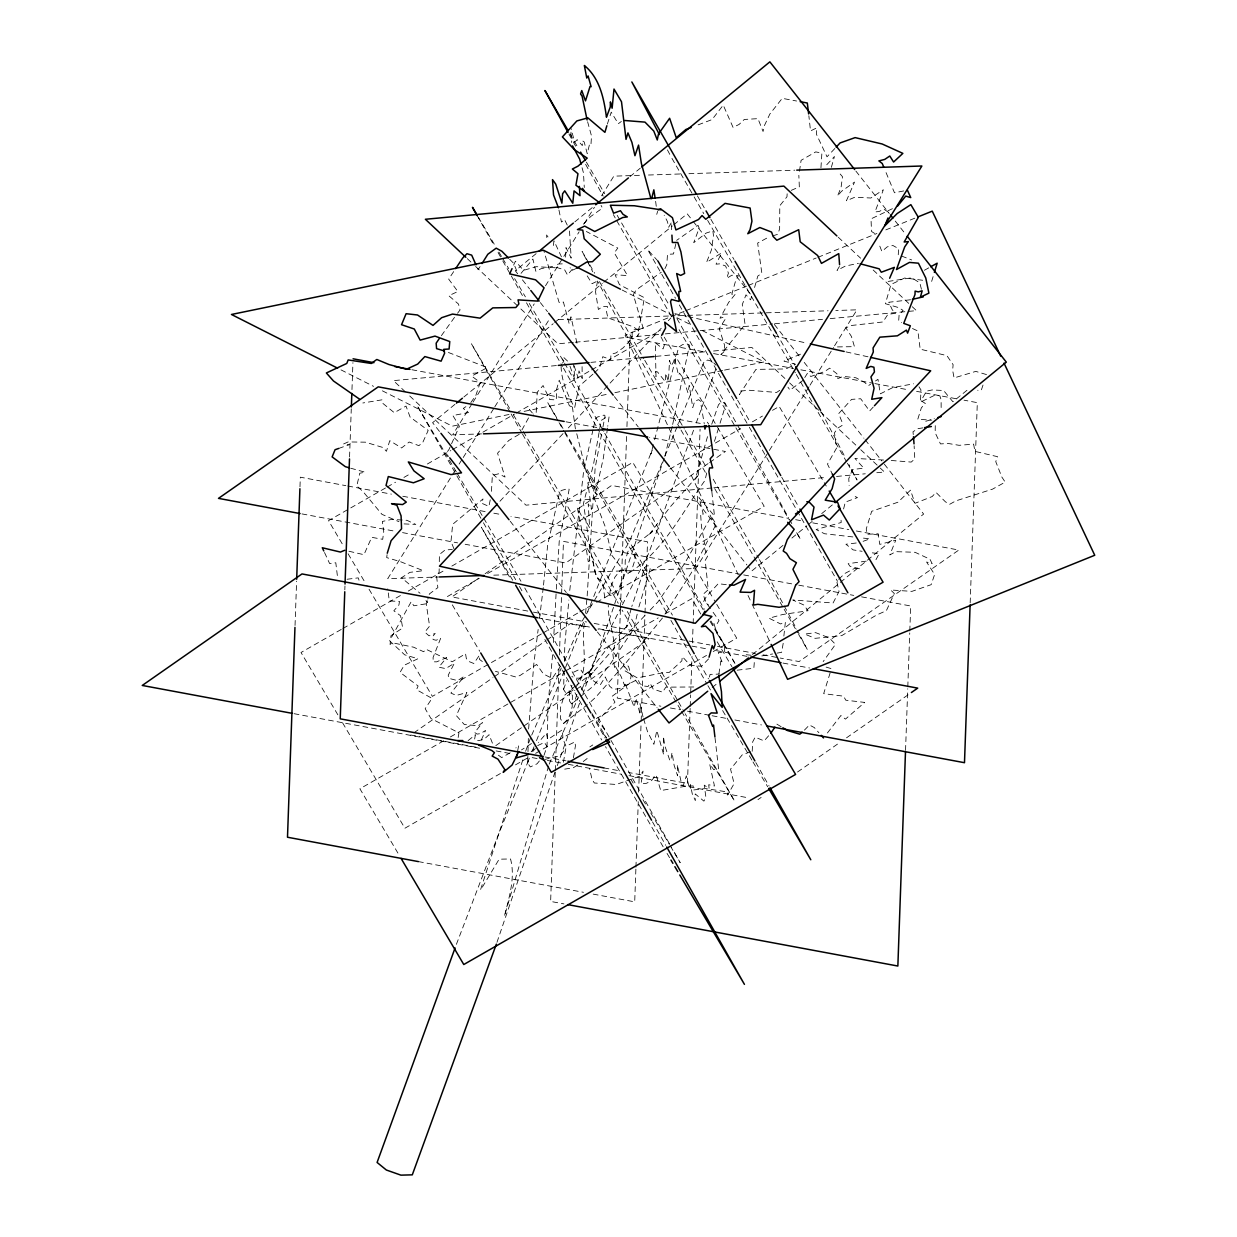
<?xml version="1.0" encoding="UTF-8"?>
<svg xmlns="http://www.w3.org/2000/svg" width="1237" height="1237" viewBox="0 0 1237 1237"><rect width="100%" height="100%" fill="white"/><g stroke="black" fill="none" stroke-linecap="round" stroke-linejoin="round"><path stroke-width="0.75" stroke-dasharray="5 3.75" d="M935.265 425.652L935.172 432.734L940.476 443.913L948.253 443.48L959.123 445.32L973.596 444.098L974.972 451.381L997.47 456.669L995.754 461.633L1001.862 477.065L1005.186 482.105L992.553 489.141L955.737 500.908L949.568 504.356L945.408 501.805L936.007 492.419L932.141 496.563L914.978 503.32L910.478 490.161L897.954 502.207L871.668 511.314L866.24 528.957L867.044 534.276L878.193 533.765L879.754 544.373L895.743 540.229L889.82 554.934L895.758 551.64L915.102 552.305L929.961 559.232L932.141 563.67L926.575 562.015L934.631 574.463L931.167 584.668L911.947 591.363L890.671 589.987L894.336 593.528L886.372 610.661L876.6 615.021L841.686 635.648L815.09 638.338L804.684 634.086L815.631 632.648L829.269 637.859L835.47 644.369L823.162 661.609M439.181 568.804L439.12 572.36L436.445 574.88L437.852 587.652L429.409 593.915L427.847 599.064M439.305 561.675L439.413 554.547L445.057 550.001L452.325 549.46M543.986 755.328L547.032 746.483L548.115 703.946L552.846 652.038M575.282 687.556C591.441 669.65 579.72 642.575 584.9 620.928M539.363 760.971L537.059 763.801L530.302 766.94L527.689 762.92L527.952 753.503M527.998 751.617L528.354 738.412M528.616 728.995L533.827 663.852L538.157 629.432M572.963 690.385L566.221 693.54L563.593 689.519L564.118 670.67M564.366 661.238L564.845 644.276L568.865 600.053M295.04 625.443L296.617 581.158M299.972 486.821L300.328 477.188L345.865 485.662M344.829 589.833L344.968 585.982M349.561 456.979L351.277 408.844M351.973 389.593L352.932 362.642M555.227 772.429L550.635 901.433L563.917 903.891M555.305 770.496L559.078 664.609M559.418 654.976L563.469 541.389L741.829 574.571M620.417 609.532L617.263 698.101L660.898 706.219M620.495 607.599L626.602 436.244M626.943 426.626L630.097 338.057L705.987 352.174M635.88 869.116L634.705 901.85L591.07 893.717M635.942 867.183L638.277 801.731M638.617 792.097L641.091 722.779M641.168 720.862L644.941 614.959M645.003 613.042L647.539 541.806L510.927 516.386M690.138 708.353L687.447 783.438L628.628 772.506M690.2 706.435L690.617 694.869M690.679 692.952L691.978 656.368M692.457 642.884L693.076 625.566M693.153 623.634L700.08 429.177M905.546 750.395L907.742 688.777M907.803 686.86L909.736 632.942M909.798 631.025L910.695 605.991L861.354 596.806M970.179 602.898L977.323 402.659L964.04 400.185M565.618 257.11L565.989 247.57L571.169 258.162L569.515 231.01M752.204 751.276L752.699 741.829L755.158 737.19L764.126 740.917L769.739 734.5M553.434 642.498L556.217 591.116M556.325 589.214L559.232 541.218L569.159 489.311L568.262 488.476L561.521 490.455L559.619 492.094L547.728 544.589L543.445 585.689M491.445 491.336L492.372 475.348L498.727 473.771L505.036 477.049L497.568 453.221L508.701 440.527L519.494 434.156M718.898 673.918L720.924 660.898L722.563 663.171L718.28 652.456L724.774 652.889L724.403 644.663L716.841 633.128L713.811 623.092L717.089 623.742L719.022 620.572L711.491 610.057M787.149 193.792L786.979 196.76L779.789 205.729L779.635 228.783L777.826 234.272L771.563 236.252M820.951 167.675L821.878 153.172L815.771 151.888L801.112 160.3L799.411 171.556M898.248 254.76L898.665 248.73L892.913 245.498L887.192 246.874L881.888 251.451L878.456 242.746M783.856 636.065L785.371 622.273L780.593 623.943L769.089 618.222L782.464 614.542L808.07 610.722L803.741 604.97L792.762 599.976L833.073 602.991L839.042 591.472L836.722 581.189L844.747 573.52L854.69 568.355L860.411 569.005L850.02 566.268L848.165 563.685L867.23 560.995M585.596 613.227L587.003 597.858M587.173 595.925L595.152 467.818L602.589 428.883M609.779 595.198L610.49 587.575L614.882 577.184L620.386 570.133L623.788 570.535L623.092 578.158L618.701 588.549L613.181 595.6L609.779 595.198L596.59 576.999L589.755 547.867L583.508 503.382L593.574 464.061L600.935 421.771L601.507 420.224L607.243 416.73L609.052 416.838L607.754 426.224M543.259 587.56L539.595 617.959M783.191 643.302L781.66 652.301L774.439 653.615M569.747 590.436L583.648 471.173L592.971 429.935M387.073 554.686L386.686 557.593L400.401 561.66L423.301 570.69L409.895 572.36L401.484 577.725L420.023 593.25M607.491 428.095L603.347 458.123L594.348 498.511L605.063 526.266L611.898 555.398L623.788 570.535M553.341 245.514L553.99 240.875L561.428 256.801M563.407 762.239L565.866 748.261L560.021 755.699L545.13 759.379M458.169 737.484L458.958 732.876L430.971 718.527L425.172 708.677L432.022 698.395L416.498 689.674L418.106 686.009L400.061 672.356L404.252 665.228L417.936 658.733L404.669 654.821L389.609 640.812L411.194 601.692L413.854 605.774L428.327 603.455L425.945 600.533M573.411 757.74L575.452 745.772L574.896 741.922L565.958 746.298L562.99 738.876L562.309 729.83L547.883 739.494L546.337 733.232L538.435 742.509M597.579 281.015L595.538 291.777L598.368 309.482L602.651 306.56L607.614 306.621L606.578 311.91L607.877 317.894L633.375 326.831L639.854 331.516L637.596 336.402L644.384 297.715L619.428 284.634L615.098 274.769L627.515 275.573L614.31 252.858L617.789 248.049L586.353 231.489M602.945 427.028L605.063 415.91L604.182 415.075L597.425 417.039L595.523 418.694L593.404 428.064M517.654 750.797L518.69 745.494L515.844 747.937M490.254 499.825L488.924 506.397L481.827 503.304L483.018 498.928L452.68 524.318L450.979 541.389L454.149 549.336M672.263 426.332L664.81 456.391M672.665 424.446L689.519 345.108L686.922 343.84L682.437 344.706L678.665 347.195L653.816 442.815M675.85 243.751L673.469 253.987L667.501 254.343L666.789 264.764L664.145 270.284M637.194 614.201L633.854 628.659L611.032 662.939L593.652 685.808L571.602 703.946L569.391 700.822L569.546 693.122L571.973 685.36M638.88 606.965L650.074 569.376L650.214 567.195L648.714 565.788L646.441 565.958L644.74 567.628L631.798 606.501M706.714 472.936L704.982 480.404C681.695 513.231 663.14 551.81 627.808 573.767L625.056 569.886L625.242 560.346L628.257 550.728L652.672 531.245L648.605 535.312L670.16 506.969L698.75 474.544L695.318 479.167L707.92 435.208M843.588 508.948L845.304 502.129L857.457 497.583L852.618 495.341M653.337 444.671L650.94 453.964L652.146 450.129L587.807 611.341M709.404 677.056L710.084 674.381L719.547 674.072M631.318 608.264L626.061 627.654L628.829 623.927L605.774 650.074L588.379 672.928L591.673 669.665L575.251 682.082M656.739 214.357L657.62 211.341M548.61 766.012L504.402 916.184C508.964 897.846 515.52 877.853 510.541 858.973L499.145 859.189L480.435 890.315M607.352 124.087L611.248 112.15L618.299 123.731L621.361 121.473M427.337 600.795L426.286 604.228L429.61 626.092L424.832 632.107L428.992 635.818L435.208 633.39L432.208 637.148L433.151 639.529L436.135 640.271L440.712 638.168L433.12 657.373L433.105 661.81L436.676 661.841L446.634 657.589L438.81 667.191L445.629 668.598L454.335 663.31L448.242 675.155L448.583 678.278L457.613 680.628L464.076 676.407L450.917 693.107L456.314 695.426L466.875 692.534L456.314 715.604L464.323 724.526L478.286 725.748L482.492 722.624L474.683 732.536L477.111 734.098L480.528 733.634L485.6 730.433L480.497 741.829M931.647 281.402L933.827 274.212M714.46 441.346L719.501 425.033M720.058 423.209L725.098 406.896L725.269 404.205L723.413 402.442L720.599 402.674L718.496 404.731L711.662 424.446M830.135 672.866L823.672 693.663L843.603 696.184L845.783 700.204L864.678 702.415L845.459 719.114L840.882 715.543L825.759 735.103M576.829 694.467L574.88 700.668L571.602 703.946M480.652 889.403L523.251 758.544M525.617 751.276L530.92 736.881M751.694 296.308L750.534 299.833L745.973 294.823L742.262 304.642L745.061 324.388L720.908 354.602L724.526 351.277L724.511 345.061L719.207 328.625L725.346 319.038L723.382 317.244L720.027 318.218L728.701 302.307L735.474 293.973L731.794 294.282L735.489 281.263L738.334 275.619L731.809 275.217L726.722 278.371L728.423 273.083L725.593 265.986L719.687 263.852L716.037 264.192L721.635 252.874L706.543 262.414L711.522 249.704L713.455 235.494L712.883 230.886L706.172 233.066L693.694 242.715L699.183 228.18L698.055 225.35L676.639 240.349M754.585 287.463L757.786 276.098L761.853 273.269L757.647 243.086L768.424 237.241M983.013 385.032L981.281 390.258L977.694 390.273M496.965 942.331L555.351 771.053M831.357 167.304L834.449 156.511L824.615 167.041M664.192 458.216L607.46 625.133L582.998 693.601M527.689 762.92L529.513 757.616M563.593 689.519L566.639 680.675M557.253 765.657L580.431 700.807M693.555 430.229L648.714 553.372L622.381 604.8M696.199 422.977L715.976 368.657M456.391 944.341L497.506 836.923L529.281 758.482M536.487 740.638L584.235 620.325M528.555 417.89L520.483 432.579M532.173 751.354L535.064 744.226M662.104 462.932L629.54 541.373L586.477 613.83M665.058 455.804L704.286 361.328L707.78 360.06L712.667 361.668M549.166 764.172L578.499 697.003M581.591 689.937L597.811 652.811L621.515 606.517M531.694 735.118L561.32 667.995M564.443 660.929L581.591 622.056L585.503 615.469M513.618 265.135L515.396 261.239L523.576 270.346L536.255 266.666L555.011 267.749L558.181 264.007L565.185 263.759M875.982 559.665L879.198 553.635L871.095 552.723M560.717 666.032L552.228 678.402L543.507 674.041L536.642 664.455L520.112 675.448L515.86 676.995L495.434 671.335M839.428 266.481L837.001 270.424L845.35 266.079L858.447 263.311M472.024 403.741L452.649 434.836L481.533 433.893M473.044 402.102L534.245 303.869M545.471 285.855L562.82 258.023M563.84 256.384L579.132 231.829M584.235 223.634L594.44 207.275M601.584 195.802L613.815 176.164L640.781 175.267M455.061 470.601L387.738 578.653L439.723 576.952M459.143 464.045L462.205 459.143M463.226 457.504L493.826 408.38M494.846 406.741L548.903 319.981M809.029 386.779L695.812 568.51L491.707 575.236M810.049 385.14L833.522 347.473M834.542 345.834L856.978 309.822L835.795 310.518M480.064 266.62L478.131 269.712L476.693 266.465M804.761 377.532L807.452 373.28L810.792 376.512L824.847 371.425L829.671 368.131L836.908 373.729L837.805 378.599L843.309 376.373L855.927 377.78L864.91 382.604L868.173 385.82L870.616 384.197M665.537 613.181L691.267 572.947L716.146 524.132L711.213 516.447L684.602 563.515L657.883 601.971L650.013 610.212M453.67 271.614L448.675 279.129L457.86 291.515L448.784 295.705L458.479 304.039L460.04 309.961L455.773 315.667M470.818 402.582L475.828 395.484L480.203 382.527L471.714 376.094L487.301 367.59L446.356 351.679M441.393 335.644L454.706 317.105M521.055 273.331L532.915 259.043L535.837 271.274L541.249 268.615L552.831 266.357L564.675 269.867L567.505 274.97L572.267 269.249M671.15 222.985L668.691 227.221L667.47 221.686L664.192 215.207M662.444 618.005L625.752 663.109L595.6 697.343L588.843 703.497M533.039 751.261L535.358 748.431M873.245 407.05L869.611 411.024L860.689 398.747L851.566 399.381L838.671 413.637L841.84 421.585L842.072 425.482L837.836 428.048L834.48 432.78L836.629 447.98L827.491 464.091L832.269 473.926M499.934 501.263L563.067 433.568M568.324 427.925L661.702 327.759M668.274 320.708L670.902 317.894M834.851 148.502L827.012 156.821L816.466 134.323L816.729 127.89L810.529 130.936L808.859 115.752M708.585 658.888L701.549 666.279L690.107 665.197L682.314 656.6L681.834 660.867L669.14 672.511L662.8 672.773L637.333 677.938L625.149 670.918L623.324 663.697L628.52 666.31L631.133 675.464L630.004 683.118L611.697 696.586L614.944 702.168L597.981 720.506L604.599 729.598L603.254 733.742L606.826 738.195M583.4 224.175L590.729 216.506L602.496 208.094L601.074 205.419M644.755 615.701L619.83 641.771L589.678 676.005L593.466 672.186L576.72 684.942M531.183 751.725L533.858 748.973M804.437 730.108L809.415 725.006L814.286 727.557L818.894 732.737M627.808 573.767L631.875 569.7L634.875 560.083L635.06 550.542L632.323 546.661M575.205 686.102L564.211 695.627L560.593 707.208L560.361 718.697L563.67 723.351L587.374 704.673M563.67 723.351L568.572 718.465L572.19 706.899L572.406 695.41L569.113 690.741M592.94 374.162L579.055 386.331L574.602 407.978L569.376 405.767L559.217 380.223L556.526 389.717L556.294 399.922L549.738 399.566L543.074 385.527L537.245 392.222L536.162 413.344L533.317 414.117M594.255 372.94L599.481 368.069L602.806 356.704L610.753 359.642L610.923 354.37L616.026 352.901L623.154 347.844L632.092 338.443L632.231 330.078L643.209 328.346L633.313 294.653L636.127 289.937L661.3 272.233M510.17 752.807L501.65 757.57L497.042 754.199M536.116 253.647L515.272 270.764L517.654 273.794M574.834 221.887L594.177 206.007M629.911 176.69L640.333 168.139M454.922 404.36L432.594 422.683L439.753 431.79M463.86 397.031L553.186 323.723M554.686 322.501L602.326 283.412M603.811 282.191L672.294 226M673.794 224.778L687.184 213.785L691.962 219.846M782.99 545.378L751.725 571.03L748.138 566.484M791.912 538.049L806.802 525.833M808.302 524.612L812.771 520.947M821.693 513.618L833.614 503.846M712.218 687.525L718.171 682.638M752.421 654.543L923.637 514.051L883.032 462.499M966.963 390.304L952.877 401.731L943.568 390.49L932.126 389.949L926.59 391.139L921.008 400.742L925.307 403.417L921.349 407.839L917.761 419.297L931.801 420.116M802.968 380.377L790.056 390.212L787.954 387.166M468.096 740.623L475.41 734.716L474.56 739.51L478.549 740.685L484.038 739.293L489.079 734.701L493.393 745.571M583.215 761.544L587.065 758.606L587.931 761.915M478.75 578.174L451.861 596.945L531.554 611.774M485.074 573.767L611.604 485.43L788.062 518.272M708.059 463.612L565.726 562.99L465.158 544.265M709.636 462.514L725.454 451.474L649.564 437.341M413.916 732.814L492.991 677.613M494.568 676.515L545.177 641.183M546.769 640.07L570.489 623.51L589.461 627.051M495.805 745.633L522.694 726.861M524.272 725.763L574.88 690.432M576.473 689.334L649.209 638.539L597.981 629.014M757.972 799.628L761.142 797.432M797.509 772.027L840.217 742.215M846.541 737.809L909.798 693.648M779.758 390.304L776.65 392.438L748.694 390.227L740.159 391.124L739.309 394.742L755.962 369.384L785.866 368.951L795.53 364.281L783.98 361.065L802.272 353.457M465.885 406.664L463.272 408.457L468.498 412.555L452.866 415.539L459.406 426.317L449 449.448L446.093 453.531L448.536 456.407M875.502 380.95L877.945 379.311L880.357 393.814L892.65 387.629L913.586 383.81M531.477 743.53L521.488 749.9M589.863 746.901L592.786 744.952M577.586 765.084L573.35 767.729L562.387 769.522M385.48 487.997L328.516 520.638L343.206 545.502M387.166 487.038L395.546 482.229M403.927 477.436L410.622 473.601M427.383 463.999L450.84 450.546M452.51 449.588L514.515 414.07M516.2 413.112L589.925 370.868M591.611 369.909L660.311 330.542M341.242 629.447L301.024 652.487L338.258 715.496M342.912 628.489L401.561 594.889M408.272 591.054L443.464 570.891M451.845 566.082L632.818 462.406L713.177 598.352M447.407 596.559L479.245 578.328M487.625 573.52L740.669 428.543M752.39 421.832L762.456 416.065M772.506 410.313L779.202 406.463L826.239 486.048M541.311 633.978L432.378 696.369L366.724 585.302M542.981 633.004L578.174 612.856M579.844 611.882L594.935 603.254M596.605 602.295L764.188 506.289L716.177 425.049M443.696 740.777L359.905 788.773L399.103 855.092M450.407 736.927L509.056 703.327M510.726 702.369L564.35 671.645M566.036 670.686L658.208 617.881M664.903 614.047L691.715 598.677L702.492 616.923M500.413 773.512L404.886 828.233L342.17 722.13M515.489 764.868L528.895 757.183M535.606 753.348L706.528 655.424M713.239 651.574L736.695 638.137L714.166 600.007M924.348 270.284L929.157 267.625M596.203 281.68L592.09 283.66L586.307 274.475M892.449 208.666L871.003 218.887L871.528 231.458L876.059 234.334M573.581 672.201L580.323 669.047L582.952 673.067M537.662 745.602L544.419 742.463L547.032 746.483M576.859 268.166L571.525 270.64L570.164 267.749M791.216 190.374L799.334 186.849L798.839 175.314M684.046 311.415L625.118 335.212L738.133 574.525M685.839 310.688L746.545 286.164M748.323 285.438L816.173 258.023M817.966 257.311L876.894 233.499M885.816 229.896L916.169 217.635M698.101 124.86L712.033 119.587L723.243 105.114L733.077 127.426L739.138 124.396L744.287 119.463L757.956 118.644L763.059 131.478L764.481 125.432L769.862 114.02L782.232 98.341L796.566 101.017M863.086 541.327L869.92 538.853L860.457 537.786M338.675 448.443L349.514 444.624L343.592 443.959L348.138 441.934L365.441 442.181L383.068 447.547L386.423 451.304L389.779 440.681L401.577 447.949L409.2 442.011L418.833 445.645L422.667 442.676L428.188 430.414L410.112 417.085L406.014 406.076L394.278 412.679L382.96 403.478L381.955 399.829L362.858 402.984M750.565 751.849L742.355 754.725L730.557 769.105L734.098 783.639L727.572 795.082L727.371 791.943L705.507 788.557L693.199 790.01L693.215 785.928L686.69 786.052L660.744 790.567L656.105 774.965L651.435 780.702L646.487 783.299L641.029 783.717L643.07 771.099L639.668 776.217L616.304 784.474L594.332 782.99L591.997 779.295L589.601 768.734M925.771 421.291L934.352 418.663M347.071 579.256L358.282 577.865L359.24 580.911M910.556 299.756L888.784 302.261L892.279 309.822L895.619 313.255L887.872 314.414L882.94 321.96L851.52 325.47L845.861 327.836L851.412 336.418L854.442 346.638L837.325 346.917M509.01 414.488L452.294 426.177L380.393 389.81M524.132 411.38L607.321 394.247M614.882 392.686L722.655 370.481M724.542 370.095L764.234 361.915L700.9 329.877M903.721 190.946L894.475 192.771L885.135 170.397M761.822 655.935L772.63 653.956M922.941 427.863L917.869 428.667L912.999 431.759L913.323 435.068M888.151 281.433L911.808 277.784L919.833 282.902L921.58 289.875M856.236 542.997L845.922 544.249L853.143 549.893L862.112 551.315M737.159 670.191L753.843 668.212L754.292 662.661L751.493 660.001M573.303 342.386L557.964 343.809L518.891 307.101M575.22 342.216L663.403 334.052M665.32 333.882L772.661 323.939M774.578 323.769L822.512 319.332M830.182 318.62L916.447 310.642L912.257 306.714M556.372 365.564L393.428 380.64L405.983 392.438M590.869 362.379L638.802 357.941M656.043 356.349L705.894 351.725M713.563 351.014L751.895 347.473L788.185 381.553M711.94 487.966L526.003 505.175L407.375 393.753M713.857 487.795L826.965 477.327M836.552 476.446L865.297 473.786M876.801 472.72L884.47 472.008L880.28 468.081M648.482 175.02L681.216 173.938M688.916 173.69L794.803 170.196M558.536 319.656L670.207 315.976M677.907 315.729L685.623 315.466M687.54 315.404L828.094 310.781M693.756 686.983L665.862 687.153L662.522 692.163L653.182 689.086L650.136 683.35L648.064 686.489L643.828 686.009L639.761 683.535L637.952 679.268L619.428 688.653L613.336 689.303L609.64 686.21L605.249 676.933L600.131 685.128L591.224 679.422L589.523 671.088L579.55 678.108L574.927 678.263L571.803 676.392M404.066 523.9L415.833 524.442L406.927 520.313L391.712 519.385L382.372 521.457L383.733 531.74L382.697 539.317L371.703 537.322L363.956 554.702L348.231 551.083M883.589 460.025L854.906 458.386L863.797 468.174L852.463 469.503L848.768 478.642L849.139 485.553M891.243 460.473L911.205 462.081L914.777 458.942L914.128 445.784M852.881 536.935L824.507 533.735L816.126 529.529L841.206 522.509L841.005 519.184M751.184 655.27L745.896 654.667L750.086 658.672M726.274 584.653L718.218 583.694L706.281 596.667L703.652 601.429L708.414 604.893M922.678 280.258L904.757 277.985L890.965 284.448L885.383 303.683L898.681 307.626L903.103 310.41L899.083 315.126L898.681 320.909L901.541 322.594M713.579 353.581L793.273 368.41M800.865 369.832L872.966 383.238M874.853 383.594L907.123 389.593M916.602 391.356L956.448 398.778M411.89 369.739L700.281 423.394M566.067 421.817L600.223 428.172M795.654 519.679L803.23 521.086M812.724 522.864L848.768 529.56M856.36 530.982L958.814 550.048L799.087 661.563L780.114 658.022M347.752 486.017L391.402 494.135M402.783 496.253L486.265 511.793M493.857 513.2L501.449 514.607M743.715 574.927L796.844 584.807M798.746 585.163L853.762 595.399M301.983 513.912L394.959 531.214M402.551 532.621L457.566 542.857M533.456 612.129L586.585 622.01M594.177 623.433L687.138 640.72M689.04 641.075L709.914 644.956M717.506 646.379L755.451 653.43M763.043 654.852L778.212 657.667M598.94 628.813L690.014 645.76M691.916 646.116L709.002 649.286M716.579 650.693L746.947 656.352M782.99 663.063L809.555 667.995M537.275 617.711L588.503 627.252M670.392 707.981L679.871 709.744M687.463 711.167L710.239 715.403M712.125 715.744L727.31 718.573M734.902 719.98L761.466 724.928M545.146 756.967L566.02 760.848M603.965 767.914L619.149 770.728M410.761 735.025L477.157 747.38M496.13 750.921L513.216 754.091M532.188 757.616L537.879 758.683M547.372 760.446L560.655 762.92M568.231 764.327L621.361 774.223M628.953 775.63L748.493 797.865M294.05 713.687L481.889 748.648M418.415 861.601L583.477 892.31M674.861 313.657L686.148 316.177M688.019 316.595L806.539 343.066M846.046 351.896L868.621 356.936M350.674 468.204L365.101 472.194L359.751 473.245L356.797 485.955L362.936 491.491L381.955 514.345L398.963 521.705M986.492 374.579L975.777 371.394L954.083 377.934L952.629 370.311L953.124 364.699L946.877 355.607L920.173 349.159L917.885 330.99L911.762 328.207M826.115 667.099L831.434 668.676M901.603 256.059L911.669 259.956M622.149 290.03L675.216 316.888M676.933 317.754L690.633 324.682M341.025 369.894L373.543 386.346M776.898 724.14L781.397 726.877M888.367 212.223L883.898 209.161L879.105 211.512L874.976 211.96L883.373 189.74L870.863 198.013L854.891 197.193L846.433 200.765L854.535 182.071L841.33 191.457L837.557 196.049L841.083 187.313L842.49 176.705L837.975 171.448M482.353 661.548L479.461 659.383L479.415 655.285L473.833 663.496L469.21 661.625L466.334 658.579L465.545 653.724L452.263 661.749L426.054 649.27L423.672 651.729L413.56 647.183L392.083 642.714L390.072 644.539L390.969 635.694L402.659 627.979L400.587 615.794L393.83 610.769L398.932 604.924L399.474 601.398L389.299 600.966L387.769 588.858M838.284 237.241L860.612 258.208M873.183 270.006L910.865 305.4M789.577 382.867L818.879 410.39M820.27 411.705L859.344 448.412M860.751 449.727L878.888 466.766M467.261 258.61L474.235 265.151M475.627 266.465L517.499 305.802M567.551 361.08L562.959 356.735L562.17 358.684L563.856 361.049L561.088 365.302C561.15 379.589 566.886 393.119 573.458 405.581L572.267 405.906L575.391 428.914M509.706 259.291L513.618 263.28L517.607 272.944M713.795 362.858L716.053 365.224M658.022 261.162L647.693 249.704L675.495 298.272M532.343 412.957L529.374 409.478L530.658 412.694M855.849 171.046L889.295 213.506M895.263 221.083L904.819 233.221M693.153 221.361L751.679 295.674M774.362 324.481L799.442 356.333M804.22 362.395L863.921 438.223M865.127 439.738L881.842 460.968M522.431 279.856L529.606 288.948M540.353 302.601L547.512 311.709M614.387 396.629L638.277 426.966M670.516 467.911L746.947 564.969M510.216 521.256L566.345 592.538M597.394 631.968L657.094 707.796M707.301 422.173L708.739 424.167M547.991 236.932L546.584 234.968L546.924 239.854M710.409 608.558L706.111 602.543L703.064 594.378L708.229 589.709L705.229 560.376L707.502 556.418L703.018 544.017L704.688 544.28L701.441 526.282L700.59 513.587L703.281 514.19L698.998 497.63L714.491 516.045L711.77 490.965M918.983 386.794L920.931 389.871L920.498 402.087L934.801 395.221L939.826 395.794L941.11 399.706L941.171 410.947M664.238 337.175L715.187 423.379M478.348 217.264L495.001 245.452M498.928 252.085L501.866 257.049M502.84 258.703L508.732 268.661M514.607 278.603L525.385 296.849M529.297 303.467L563.608 361.498M564.582 363.152L603.826 431.636M703.25 609.81L631.705 488.785L600.424 433.491M710.1 621.407L734.608 662.862M717.197 641.787L731.887 666.65M556.526 417.472L547.697 402.551L558.119 420.982M560.438 424.105L672.433 615.145M707.92 685.669L711.847 692.303M722.624 710.548L752.019 760.276M752.993 761.946L767.698 786.809M509.551 408.303L471.328 343.639L510.185 412.338M513.463 414.936L522.277 429.857M523.266 431.512L575.205 519.385L623.541 604.831M680.551 709.651L622.041 610.027M681.525 711.321L734.438 800.849L685.159 713.718M456.298 471.823L417.101 405.504L455.958 474.188M457.273 473.477L482.755 516.587M483.729 518.241L520.963 581.235M592.013 713.486L606.718 738.365M631.21 779.805L633.174 783.129M642.962 799.705L646.889 806.338M650.801 812.972L669.433 844.469M670.408 846.123L680.211 862.699L672.619 849.309M512.69 580.23L481.332 527.178L510.711 579.117M663.109 846.773L605.496 746.653M667.037 853.406L669.975 858.37M452.309 604.847L479.74 651.28M348.107 553.789L365.75 583.632M569.979 133.812L578.653 148.796M586.369 162.109L604.677 193.73M617.201 215.362L668.258 303.575M676.933 318.558L736.695 423.688M671.366 316.332L616.119 219.598M679.082 329.645L734.964 426.177M735.922 427.832L788.912 519.37M796.628 532.699L800.478 539.347L795.855 530.967M697.39 195.863L705.105 209.254M710.888 219.305L734.02 259.507M776.434 333.217L794.757 365.039M671.954 158.382L693.168 195.23M694.127 196.915L703.776 213.661M707.626 220.356L795.345 372.801M796.319 374.471L846.433 461.571M847.407 463.257L857.04 480.002L849.03 464.71M588.858 263.156L582.101 251.436L586.554 259.925M589.817 264.826L594.641 273.207M599.45 281.588L643.797 358.637M644.755 360.307L684.293 428.992M685.252 430.662L706.451 467.524M713.208 479.245L758.513 557.964M759.472 559.65L796.628 629.092M680.056 428.373L621.252 326.197L598.12 282.021M681.015 430.043L707.054 475.271M714.754 488.677L783.207 607.599M784.165 609.284L797.664 632.725M798.623 634.411L807.297 649.487L797.509 630.793M737.608 400.169L750.07 421.941M781.707 477.219L798.963 507.371M679.329 304.967L748.37 425.559M749.328 427.229L837.526 581.328M604.769 433.321L704.301 609.238M710.935 620.959L735.582 664.516M477.204 215.686L494.274 245.854M498.063 252.549L501.851 259.244M502.794 260.93L510.386 274.336M511.329 276.006L522.71 296.107M526.498 302.818L562.51 366.477M563.469 368.147L599.481 431.821M695.179 655.363L708.445 678.819M755.838 762.58L769.105 786.036M559.078 422.652L563.809 431.033M564.768 432.703L667.13 613.645M670.918 620.355L706.945 684.015M627.329 611.526L677.567 700.328M678.51 701.997L684.2 712.048M511.144 414.008L521.566 432.44M522.509 434.11L618.253 603.331M524.751 587.946L610.057 738.721M611.016 740.406L671.676 847.623M456.901 475.874L482.492 521.102M483.451 522.787L515.674 579.736M519.463 586.446L523.251 593.141M591.843 714.646L605.109 738.102M652.502 821.863L665.769 845.319M544.837 639.421L601.708 739.942M737.623 425.373L788.464 517.561M789.392 519.231L792.159 524.256M568.974 134.122L577.292 149.198M585.611 164.289L603.177 196.142M613.336 214.573L615.191 217.928M821.445 412.045L845.474 457.906M667.439 149.909L670.995 156.712M587.436 261.625L592.786 271.815M660.975 336.789L664.64 344.226L663.032 348.927L655.301 342.711L655.997 376.558L655.502 371.378L657.558 371.997L665.32 381.707L665.769 373.311L668.382 381.475L669.557 360.323L671.088 365.905L673.748 361.56L674.351 357.787L678.572 375.213L679.561 373.157L683.149 378.151L687.973 392.902L689.225 385.48L692.766 407.576L694.746 401.221L698.58 399.675L700.358 401.004L704.24 423.672M567.257 225.119L564.567 219.521L561.459 222.057L558.846 209.579M569.979 366.245L574.865 379.45L573.612 364.436M748.029 595.476L751.323 602.465M752.142 604.213L770.295 642.637M324.511 552.506L329.63 563.562L335.799 562.773L337.701 578.483M574.123 365.812L578.158 377.95L578.978 370.884L582.225 378.491L582.07 365.58M643.024 716.981L640.008 703.745L640.178 714.677L636.05 698.24L634.179 707.116L624.824 682.561L624.685 685.669L621.129 676.593L614.619 665.011L614.449 667.269L612.918 654.342L614.433 645.559C613.011 631.891 608.063 619.088 608.295 605.357M643.58 718.774L647.415 731.268L653.894 744.365L656.832 730.526L663.697 754.817L663.388 736.386L664.841 745.818L669.619 759.827L670.794 760.662L672.016 752.544L674.119 765.286L677.598 775.831L677.304 764.837L681.881 785.062L683.35 785.48L686.334 775.8L689.21 787.18L690.416 788.866L690.339 784.66L692.287 793.891L695.349 800.602L695.209 793.922L703.899 801.128L705.91 797.386L704.255 785.139L709.079 788.557L708.739 784.722L714.476 786.021L709.682 764.079L713.703 769.692L718.589 768.78L714.909 736.865M576.983 343.175L570.953 316.78L569.206 323.893L563.407 301.983L560.33 303.034L559.031 302.276L543.909 251.018M582.055 167.722L583.477 172.917L584.281 187.514M587.606 121.736L591.502 135.946L590.93 145.177L589.508 144.435L587.235 153.682L584.204 142.008L582.411 140.755L582.333 145.595L577.2 139.673L574.617 142.224L571.092 128.524M576.751 433.739L586.292 472.055L594.007 491.321L597.193 494.831L594.038 486.636L589.863 481.765L587.838 482.708L591.487 509.319L588.209 503.815L589.647 527.859L583.725 516.865L582.967 518.519L577.354 507.959L582.426 533.116L583.895 533.363L588.24 561.644L591.286 559.712L592.801 560.949C594.224 568.293 594.301 577.942 602.342 581.344L605.249 600.672M655.641 201.337L656.584 209.053M671.258 224.686L671.706 231.443M570.968 132.204L571.571 142.518"/><path stroke-width="1.5" d="M294.963 627.375L287.494 837.233L418.415 861.601M296.679 579.241L299.911 488.739M344.767 591.765L340.237 718.836L543.259 756.611M345.03 584.065L349.499 458.912M351.354 406.927L351.834 393.443M905.469 752.312L897.861 966.035L567.706 904.603M970.117 604.831L964.489 762.703L767.156 725.995M839.567 264.718L838.763 253.647L821.461 263.388L817.672 255.533L800.2 241.787L798.7 229.711L776.851 240.241L773.233 236.592L771.548 232.077L759.843 227.515L747.766 233.731L750.055 229.665L751.941 221.176L750.117 208.032L725.037 203.363L705.801 219.258L702.059 215.563L698.518 219.521L675.928 229.943L672.418 217.666L662.135 209.981L634.334 205.759L610.367 205.234L613.567 213.212L620.464 210.738L622.969 214.279L627.329 216.923L622.783 217.496L594.734 231.505L584.699 226.108L577.432 229.556L582.751 230.144L584.189 238.787L600.332 254.25L592.492 261.672L586.755 262.058L576.859 268.166M516.958 754.354L516.277 757.894L528.524 754.477M651.683 198.6L653.847 189.833L655.115 198.059M709.048 657.218L712.234 645.59L713.563 648.93L715.141 644.431L712.991 633.406L705.585 626.077L701.379 626.772L711.893 616.459L703.173 614.372L704.92 611.217M606.857 125.741L604.908 132.344L587.869 117.871L576.875 120.917L562.402 136.905L574.447 149.739L587.204 158.12L578.035 166.129L572.36 169.021L577.973 173.721L575.932 185.225L599.651 202.76M934.368 272.418L937.167 263.203L930.75 266.744M387.258 553.233L391.108 540.693L401.561 528.802L401.082 515.844L396.907 505.237L391.526 503.645L402.597 504.557L406.293 502.114L386.037 485.445L388.294 476.554L413.421 482.786L424.183 478.75L413.931 470.88L408.318 461.942L450.979 474.575L461.54 472.828L449.758 457.845M496.346 944.14L412.292 1174.841L400.927 1175.15L386.361 1170.016L377.099 1162.455L455.077 947.944M706.111 425.636L704.935 429.1L704.471 425.482M518.782 751.508L512.149 764.992L503.196 772.352L504.851 769.646L497.939 759.131L492.171 756.07L494.444 752.637L491.754 750.457L478.827 745.2M887.965 217.975L884.811 225.845L897.196 213.522L910.849 204.646L918.349 217.341L904.185 241.988L908.36 241.586L904.695 246.905L896.485 269.542L909.427 262.414L918.426 263.187L925.771 278L928.894 293.138L920.39 297.174L922.183 290.803L918.287 291.886L915.102 291.097L915.009 294.483L903.721 323.383L910.339 325.764L907.602 333.124L906.412 330.124L897.413 335.815L879.832 337.175L873.075 347.953L873.307 351.957L866.178 368.41L870.833 366.415L873.91 367.25L874.42 371.981L870.925 376.914L874.08 388.248L871.698 399.288L881.904 397.618L874.466 405.721M512.025 268.63L509.644 273.872L535.575 279.825L544.079 287.834L537.755 301.101L518.04 299.88L518.86 303.931L515.829 307.518L492.79 307.874L480.095 318.156L452.526 314.074L441.64 317.693L433.012 325.393L417.518 314.987L406.107 313.703L401.546 324.712L414.287 329.011L420.132 340.098L435.007 336.108L449.758 341.551L449.093 349.02L443.696 349.344L444.624 353.194L441.099 361.173L424.848 356.565L417.704 364.08L406.416 369.245L388.99 364.528L376.806 359.472L371.316 363.462L348.169 359.936L346.777 363.446L326.367 372.971L333.495 380.996L359.395 399.056M661.625 335.366L665.583 328.068L664.733 322.161L676.546 331.547L670.531 301.658L671.536 299.447L679.067 301.457L678.85 291.391L680.659 291.453L676.67 273.547L680.675 275.418L684.633 273.454L680.922 251.915L677.799 242.483L672.34 242.467L671.923 235.107M889.65 278.232L894.351 267.362L881.27 272.233L879.167 268.831L860.163 263.775M482.013 263.527L487.842 254.234L496.192 248.173L501.897 251.281L508.407 257.945M455.664 268.615L462.653 258.1L466.967 253.724L471.684 255.131L475.982 264.842M770.852 733.216L774.888 727.17M439.15 338.783L436.151 343.206L436.584 348.633L444.562 350.983M897.413 206.301L905.731 196.095L910.741 197.58L907.417 190.22M497.305 504.093L439.444 566.159L695.302 623.309L930.719 370.806L870.508 357.354M836.166 147.11L840.093 142.935L855.123 137.616L882.151 143.987L902.871 153.373L893.593 162.016L889.79 156.017L884.764 159.403L878.888 160.903L882.259 163.516L883.697 166.949M802.133 732.149L799.813 734.19L787.397 730.51L782.897 727.773M539.1 251.204L573.334 223.108M595.677 204.785L628.427 177.912M641.833 166.918L769.862 61.85L854.659 169.531M456.407 403.138L462.375 398.252M835.099 502.624L1006.315 362.132L907.2 236.252M707.75 691.205L669.031 722.965L658.285 709.311M719.656 681.417L747.952 658.208M911.375 692.534L917.715 688.128L813.358 668.707M795.484 513.912L799.519 511.577M592.647 749.56L609.625 742.215L607.769 739.525M344.736 550.279L340.438 552.058L322.3 547.759L323.769 550.929M917.962 216.908L932.25 211.14L1000.702 356.117M658.053 209.826L660.929 208.728M691.127 127.488L685.917 129.468L676.237 137.709L669.619 118.273L658.471 134.029L657.28 139.982L653.785 131.06L644.987 122.123L624.731 120.499M338.675 448.443L335.057 449.727L332.135 456.901L345.339 466.674L348.896 467.694M937.785 417.611L941.218 416.56M912.38 299.339L923.328 296.849M924.627 427.6L931.399 426.518M558.289 365.394L588.951 362.549M640.72 357.756L654.126 356.519M796.736 170.134L921.89 166.005L760.724 424.693L483.451 433.831M439.723 576.952L484.007 575.483M457.659 740.546L462.87 740.576M729.382 584.931L733.835 585.225L745.54 579.442L740.066 592.106L750.704 592.415L754.555 590.265L753.395 605.063L757.786 604.305L779.109 607.274L788.077 605.759L795.623 585.225L799.071 581.637L792.932 569.329L796.412 562.711L789.917 558.691L786.577 553.341L783.207 550.991L787.258 539.719L794.185 529.312L787.691 522.308M800.153 101.681L807.313 103.011L808.642 113.928M353.071 358.792L373.945 362.673M394.804 366.554L409.988 369.384M564.18 421.461L378.228 386.856L218.501 498.372L300.081 513.556M602.125 428.528L647.662 437.001M750.735 657.048L781.088 662.707M537.275 617.711L301.998 573.937L142.255 685.453L292.148 713.332M567.922 761.203L603.965 767.914M810.312 343.917L844.175 351.478M806.833 501.681L809.725 502.609L814.023 507.077L811.534 519.787L823.517 515.087L829.3 520.05L840.093 508.654L837.542 502.237L825.203 500.165L832.13 488.677L834.65 478.843L832.269 473.926M620.433 289.164L543.399 250.199L231.458 314.476L337.593 368.162M539.487 757.709L543.275 759.843M836.892 235.927L783.871 186.107L425.389 219.274L465.87 257.296M821.198 735.335L823.502 737.932M890.485 215.022L892.867 218.052M530.797 290.479L539.162 301.086M548.702 313.224L613.196 395.113M639.467 428.481L669.325 466.395M440.944 433.306L509.025 519.741M567.536 594.054L596.188 630.453M582.472 188.349L584.482 191.163M829.192 491.027L836.042 502.624M838.006 505.948L883.079 582.21L551.269 772.305L480.714 652.935M476.384 213.955L472.472 207.321L477.204 215.686M732.876 668.32L795.592 774.424L463.782 964.52L401.066 858.401M768.672 788.464L810.807 859.761L770.048 787.722M515.628 585.209L590.884 712.96M670.949 860.04L672.913 863.349M674.876 866.673L677.814 871.637M679.762 874.961L744.442 984.374L666.728 847.005M568.061 130.488L544.929 90.533L568.046 132.436M580.586 152.12L585.395 160.439M696.431 194.178L631.844 81.951L659.429 134.617M706.064 210.939L709.93 217.635M734.994 261.177L776.434 333.217M795.716 366.709L820.564 410.344M658.022 261.162L736.649 398.5M751.988 425.296L780.748 475.549M799.922 509.041L847.871 592.786M674.32 618.5L694.22 653.677M709.389 680.489L754.895 760.91M606.053 739.772L651.559 820.193M572.561 145.889L579.658 159.063L581.096 164.258M1004.011 363.106L1094.745 555.258L787.613 679.329L771.115 644.384M587.111 119.958L582.086 96.115L580.57 94.012L581.777 90.564L585.488 100.877L590.034 86.528L591.116 86.729L588.085 75.952L586.771 78.055L584.343 65.484C599.79 78.07 603.934 98.481 606.455 117.237L610.289 106.939L610.413 101.882L612.129 108.222L614 89.049L621.5 101.743L626.03 139.364L627.948 132.9L631.921 142.379L634.937 155.707L638.555 145.1L641.369 163.377L650.894 198.554M558.459 207.801L553.527 194.936L552.506 179.612L555.753 184.143L561.892 203.162L562.619 193.714L564.752 190.854L572.777 203.224L574.061 190.885L580.014 195.662L579.333 186.354M709.017 425.698L713.254 455.34L710.146 458.819L712.667 467.88L709.559 467.942L708.894 471.436L711.77 490.965M718.79 675.819L721.449 691.638L722.192 707.363L711.028 693.617L717.197 713.1L711.244 712.899L708.476 715.295L712.636 726.428L713.548 725.052L714.909 736.865M913.478 436.723L914.019 443.867"/></g></svg>
